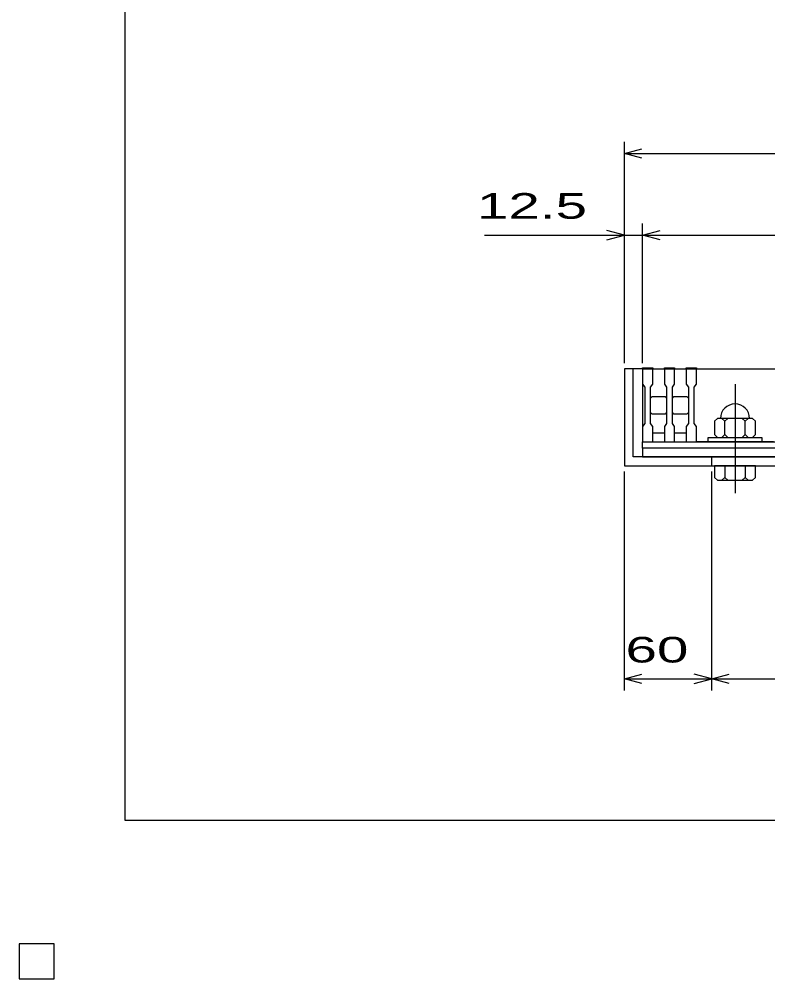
# Model space of a CAD drawing. Units: millimetres, scale not verified. Extents: x -1456 to 1385, y -1026 to 843.
# Drawn here: x -1456 to -942, y -1026 to -367 of the extents above; entities that cross this region are included whole.
import ezdxf
from ezdxf.enums import TextEntityAlignment as Align

# ---------------------------------------------------------------- set-up
doc = ezdxf.new("R2010")
doc.units = ezdxf.units.MM
doc.header["$LTSCALE"] = 8
doc.linetypes.add('CHAIN', pattern=[18.5, 12, -1.5, 3.5, -1.5])
for name, color, linetype, lineweight in [('0_2', 150, 'Continuous', 25), ('16', 3, 'Continuous', 25), ('19', 6, 'Continuous', 25), ('22', 4, 'Continuous', 25)]:
    doc.layers.add(name, color=color, linetype=linetype, lineweight=lineweight)
doc.styles.add('ベクトル', font='')
doc.styles.get('ベクトル').set_extended_font_data('ベクトル')

msp = doc.modelspace()

# ---------------------------------------------------------------- linework, layer by layer
at = {"layer": '0_2'}
for p, q in [((-1383.2, -917.2), (-1383.2, 842.8)), ((1384.8, -917.2), (-1383.2, -917.2))]:
    msp.add_line(p, q, dxfattribs=at)
at = {"layer": '16'}
for p, q in [((-1028, -607), (-1028, -606.3)), ((-1028, -606.3), (-1021, -606.3)), ((-1021, -606.3), (-1021, -607)), ((-1013, -607), (-1013, -606.3)), ((-1013, -606.3), (-1006, -606.3)), ((-1006, -606.3), (-1006, -607)), ((-998, -607), (-998, -606.3)), ((-998, -606.3), (-991, -606.3)), ((-991, -606.3), (-991, -607)), ((-1028, -607), (-1028, -617.5)), ((-1021, -607), (-1028, -607)), ((-1028, -607), (-1028, -651)), ((-1028, -607), (-333, -607)), ((-1021, -617.5), (-1021, -607)), ((-1013, -607), (-1013, -617.5)), ((-1006, -607), (-1013, -607)), ((-1006, -617.5), (-1006, -607)), ((-998, -607), (-998, -617.5)), ((-991, -607), (-998, -607)), ((-991, -617.5), (-991, -607)), ((-991, -607), (-938, -607)), ((-1028, -617.5), (-1026.5, -619.5)), ((-1026.5, -619.5), (-1026.5, -644.5)), ((-1022.5, -619.5), (-1021, -617.5)), ((-1022.5, -644.5), (-1022.5, -619.5)), ((-1013, -617.5), (-1011.5, -619.5)), ((-1011.5, -619.5), (-1011.5, -644.5)), ((-1007.5, -619.5), (-1006, -617.5)), ((-1007.5, -644.5), (-1007.5, -619.5)), ((-998, -617.5), (-996.5, -619.5)), ((-996.5, -619.5), (-996.5, -644.5)), ((-992.5, -619.5), (-991, -617.5)), ((-992.5, -644.5), (-992.5, -619.5)), ((-1022.5, -627), (-1021.5, -626)), ((-1021.5, -626), (-1012.5, -626)), ((-1012.5, -626), (-1011.5, -627)), ((-1007.5, -627), (-1006.5, -626)), ((-1006.5, -626), (-997.5, -626)), ((-997.5, -626), (-996.5, -627)), ((-1021.5, -638), (-1022.5, -637)), ((-1012.5, -638), (-1021.5, -638)), ((-1011.5, -637), (-1012.5, -638)), ((-1006.5, -638), (-1007.5, -637)), ((-997.5, -638), (-1006.5, -638)), ((-996.5, -637), (-997.5, -638)), ((-1026.5, -644.5), (-1028, -646.5)), ((-1021, -646.5), (-1022.5, -644.5)), ((-1011.5, -644.5), (-1013, -646.5)), ((-1006, -646.5), (-1007.5, -644.5)), ((-996.5, -644.5), (-998, -646.5)), ((-991, -646.5), (-992.5, -644.5)), ((-976.5, -641), (-978.5, -643)), ((-978.5, -643), (-978.5, -652)), ((-952.5, -641), (-976.5, -641)), ((-971.5, -643), (-973.5, -641)), ((-969.5, -641), (-971.5, -643)), ((-971.5, -652), (-971.5, -643)), ((-957.5, -643), (-959.5, -641)), ((-955.5, -641), (-957.5, -643)), ((-957.5, -652), (-957.5, -643)), ((-950.5, -643), (-952.5, -641)), ((-950.5, -652), (-950.5, -643)), ((-1028, -646.5), (-1028, -657)), ((-1021, -657), (-1021, -646.5)), ((-1021, -651), (-1013, -651)), ((-1013, -646.5), (-1013, -657)), ((-1006, -657), (-1006, -646.5)), ((-1006, -651), (-998, -651)), ((-998, -646.5), (-998, -657)), ((-991, -657), (-991, -646.5)), ((-978.5, -652), (-976.5, -654)), ((-973.5, -654), (-971.5, -652)), ((-971.5, -652), (-969.5, -654)), ((-959.5, -654), (-957.5, -652)), ((-957.5, -652), (-955.5, -654)), ((-952.5, -654), (-950.5, -652)), ((-1028, -657), (-1021, -657)), ((-1028, -657), (-333, -657)), ((-1028, -661.5), (-1028, -657)), ((-1013, -657), (-1006, -657)), ((-998, -657), (-991, -657)), ((-938, -657), (-991, -657)), ((-983, -657), (-983, -654)), ((-983, -654), (-946, -654)), ((-946, -657), (-983, -657)), ((-946, -654), (-946, -657)), ((-333, -661.5), (-1028, -661.5)), ((-1028, -661.5), (-1028, -667.5)), ((-1028, -667.5), (-333, -667.5)), ((-1432, -1002), (-1456, -1002)), ((-1456, -1002), (-1456, -1026)), ((-1432, -1002), (-1456, -1002)), ((-1456, -1002), (-1456, -1026)), ((-1432, -1002), (-1456, -1002)), ((-1456, -1002), (-1456, -1026)), ((-1432, -1002), (-1456, -1002)), ((-1456, -1002), (-1456, -1026)), ((-1432, -1002), (-1456, -1002)), ((-1456, -1002), (-1456, -1026)), ((-1432, -1026), (-1432, -1002)), ((-1432, -1026), (-1432, -1002)), ((-1432, -1026), (-1432, -1002)), ((-1432, -1026), (-1432, -1002)), ((-1432, -1026), (-1432, -1002)), ((-1456, -1026), (-1432, -1026)), ((-1456, -1026), (-1432, -1026)), ((-1456, -1026), (-1432, -1026)), ((-1456, -1026), (-1432, -1026)), ((-1456, -1026), (-1432, -1026))]:
    msp.add_line(p, q, dxfattribs=at)
at = {"layer": '16', "linetype": 'CHAIN'}
msp.add_line((-964.5, -617.4), (-964.5, -692.4), dxfattribs=at)
at = {"layer": '16'}
msp.add_arc((-964.5, -641), 10, 0, 180, dxfattribs=at)
at = {"layer": '19'}
for p, q in [((-1028, -607), (-1040.5, -607)), ((-1040.5, -607), (-1040.5, -673.5)), ((-1034.5, -667.5), (-1034.5, -607)), ((-326.5, -667.5), (-1034.5, -667.5)), ((-980.5, -673.5), (-980.5, -667.5)), ((-1040.5, -673.5), (-320.5, -673.5)), ((-978.5, -673.5), (-978.5, -681.5)), ((-950.5, -673.5), (-978.5, -673.5)), ((-971.5, -673.5), (-971.5, -681.5)), ((-957.5, -673.5), (-957.5, -681.5)), ((-950.5, -681.5), (-950.5, -673.5)), ((-978.5, -681.5), (-976.5, -683.5)), ((-976.5, -683.5), (-952.5, -683.5)), ((-971.5, -681.5), (-973.5, -683.5)), ((-969.5, -683.5), (-971.5, -681.5)), ((-957.5, -681.5), (-959.5, -683.5)), ((-955.5, -683.5), (-957.5, -681.5)), ((-952.5, -683.5), (-950.5, -681.5))]:
    msp.add_line(p, q, dxfattribs=at)
at = {"layer": '22'}
for p, q in [((-1040.5, -603), (-1040.5, -451)), ((-1040.5, -459), (-1028.5, -455.8)), ((-1028.5, -462.2), (-1040.5, -459)), ((-1040.5, -459), (-320.5, -459)), ((-1040.5, -603), (-1040.5, -507)), ((-1028, -603), (-1028, -507)), ((-1040.5, -515), (-1052.5, -511.8)), ((-1028, -515), (-1016, -511.8)), ((-1136.5, -515), (-1040.5, -515)), ((-1052.5, -518.2), (-1040.5, -515)), ((-1040.5, -515), (-1028, -515)), ((-1016, -518.2), (-1028, -515)), ((-1028, -515), (-333, -515)), ((-1040.5, -827.9), (-1040.5, -677.5)), ((-980.5, -827.9), (-980.5, -677.5)), ((-1040.5, -819.9), (-1028.5, -816.7)), ((-980.5, -819.9), (-992.5, -816.7)), ((-980.5, -819.9), (-968.5, -816.7)), ((-1028.5, -823.1), (-1040.5, -819.9)), ((-1040.5, -819.9), (-980.5, -819.9)), ((-992.5, -823.1), (-980.5, -819.9)), ((-968.5, -823.1), (-980.5, -819.9)), ((-980.5, -819.9), (-380.5, -819.9))]:
    msp.add_line(p, q, dxfattribs=at)
at = {"layer": '22', "color": 2}
for p, q in [((-1432, -1002), (-1456, -1002)), ((-1456, -1002), (-1456, -1026)), ((-1432, -1002), (-1456, -1002)), ((-1456, -1002), (-1456, -1026)), ((-1432, -1002), (-1456, -1002)), ((-1456, -1002), (-1456, -1026)), ((-1432, -1026), (-1432, -1002)), ((-1432, -1026), (-1432, -1002)), ((-1432, -1026), (-1432, -1002)), ((-1456, -1026), (-1432, -1026)), ((-1456, -1026), (-1432, -1026)), ((-1456, -1026), (-1432, -1026))]:
    msp.add_line(p, q, dxfattribs=at)

# ---------------------------------------------------------------- texts
at = {"layer": '22', "color": 2, "style": 'ベクトル', "width": 1.65}
for s, p in [(' 12.5 ', (-1152.5, -495)), (' 60 ', (-1050.5, -799.9))]:
    msp.add_text(s, height=17.6, dxfattribs=at).set_placement(p, align=Align.MIDDLE_LEFT)

doc.saveas('drawing.dxf')
